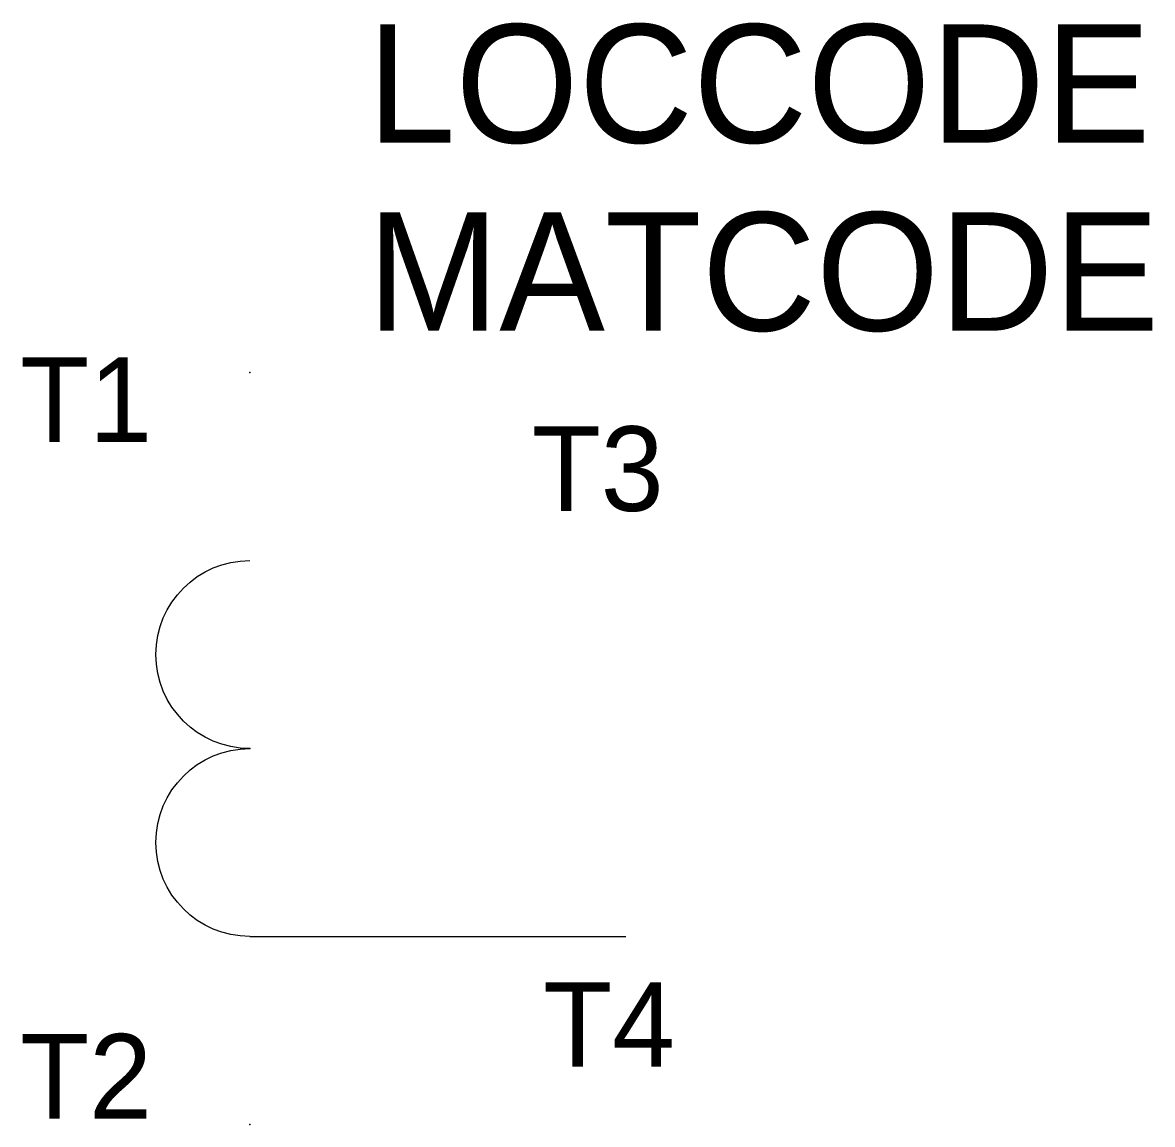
# Model space of a CAD drawing. Extents: x -6 to 24, y -10 to 19.3.
import ezdxf
from ezdxf.enums import TextEntityAlignment as Align

# ---------------------------------------------------------------- set-up
doc = ezdxf.new("R2010")
doc.units = 0
doc.layers.get('0').update_dxf_attribs({"linetype": 'CONTINUOUS'})
for name, color, linetype in [('A', 7, 'CONTINUOUS'), ('C', 6, 'CONTINUOUS'), ('T2', 1, 'CONTINUOUS')]:
    doc.layers.add(name, color=color, linetype=linetype)

msp = doc.modelspace()

# ---------------------------------------------------------------- linework, layer by layer
at = {"color": 0}
msp.add_line((0, -5), (10, -5), dxfattribs=at)
msp.add_lwpolyline([(0, -5, -1), (0, 0, -1), (0, 5)], format="xyb", dxfattribs=at)
at = {"layer": 'A', "color": 0}
msp.add_point((0, 0), dxfattribs=at)
at = {"layer": 'C', "color": 0}
for p in [(0, 10), (0, -10)]:
    msp.add_point(p, dxfattribs=at)

# ---------------------------------------------------------------- texts
at = {"color": 0, "linetype": 'CONTINUOUS'}
for tag, p in [('LOCCODE', (3.126, 16.116)), ('MATCODE', (3.126, 11.116))]:
    msp.add_attdef(tag, p, '', height=3.15, dxfattribs=at)
at = {"layer": 'T2', "color": 0, "linetype": 'CONTINUOUS'}
for tag, p in [('T1', (-2.602, 8.156)), ('T3', (11.007, 6.321)), ('T4', (11.311, -8.468)), ('T2', (-2.602, -9.844))]:
    msp.add_attdef(tag, text='', height=2.25, dxfattribs=at).set_placement(p, align=Align.RIGHT)

doc.saveas('drawing.dxf')
